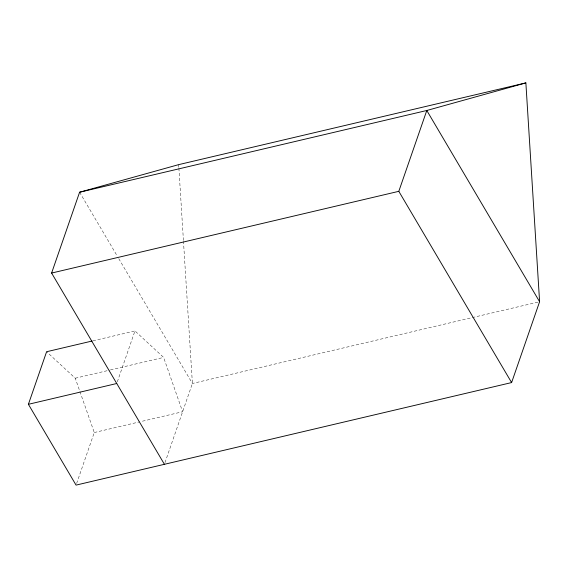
<?xml version="1.0" encoding="UTF-8"?>
<svg xmlns="http://www.w3.org/2000/svg" width="568" height="568" viewBox="0 0 568 568"><rect width="100%" height="100%" fill="white"/><g stroke="black" fill="none" stroke-linecap="round" stroke-linejoin="round"><path stroke-width="0.43" stroke-dasharray="2.84 2.13" d="M76.637 483.439L94.267 432.539L75.253 378.217L46.604 351.734M117.328 381.838L134.957 330.938L163.605 357.414L182.619 411.736L140.587 421.633M164.99 462.636L192.403 383.478L183.485 241.407M92.925 340.828L134.957 330.938M75.253 378.217L109.567 370.137M110.426 369.931L163.605 357.414M537.875 302.148L192.403 383.478L117.796 256.999M94.267 432.539L139.728 421.832M79.598 192.232L117.349 256.232M178.672 164.635L178.835 167.283M178.892 168.163L183.429 240.52"/><path stroke-width="0.85" d="M164.415 464.305L51.603 273.059L79.598 192.232L178.672 164.635L525.869 82.892L539.6 301.736L511.612 382.569L76.062 485.107L28.4 404.302L46.604 351.734L92.066 341.034M511.612 382.569L398.807 191.324L426.795 110.49L525.869 82.892M79.598 192.232L426.795 110.49L539.6 301.736M51.603 273.059L398.807 191.324M28.4 404.302L116.752 383.506"/></g></svg>
